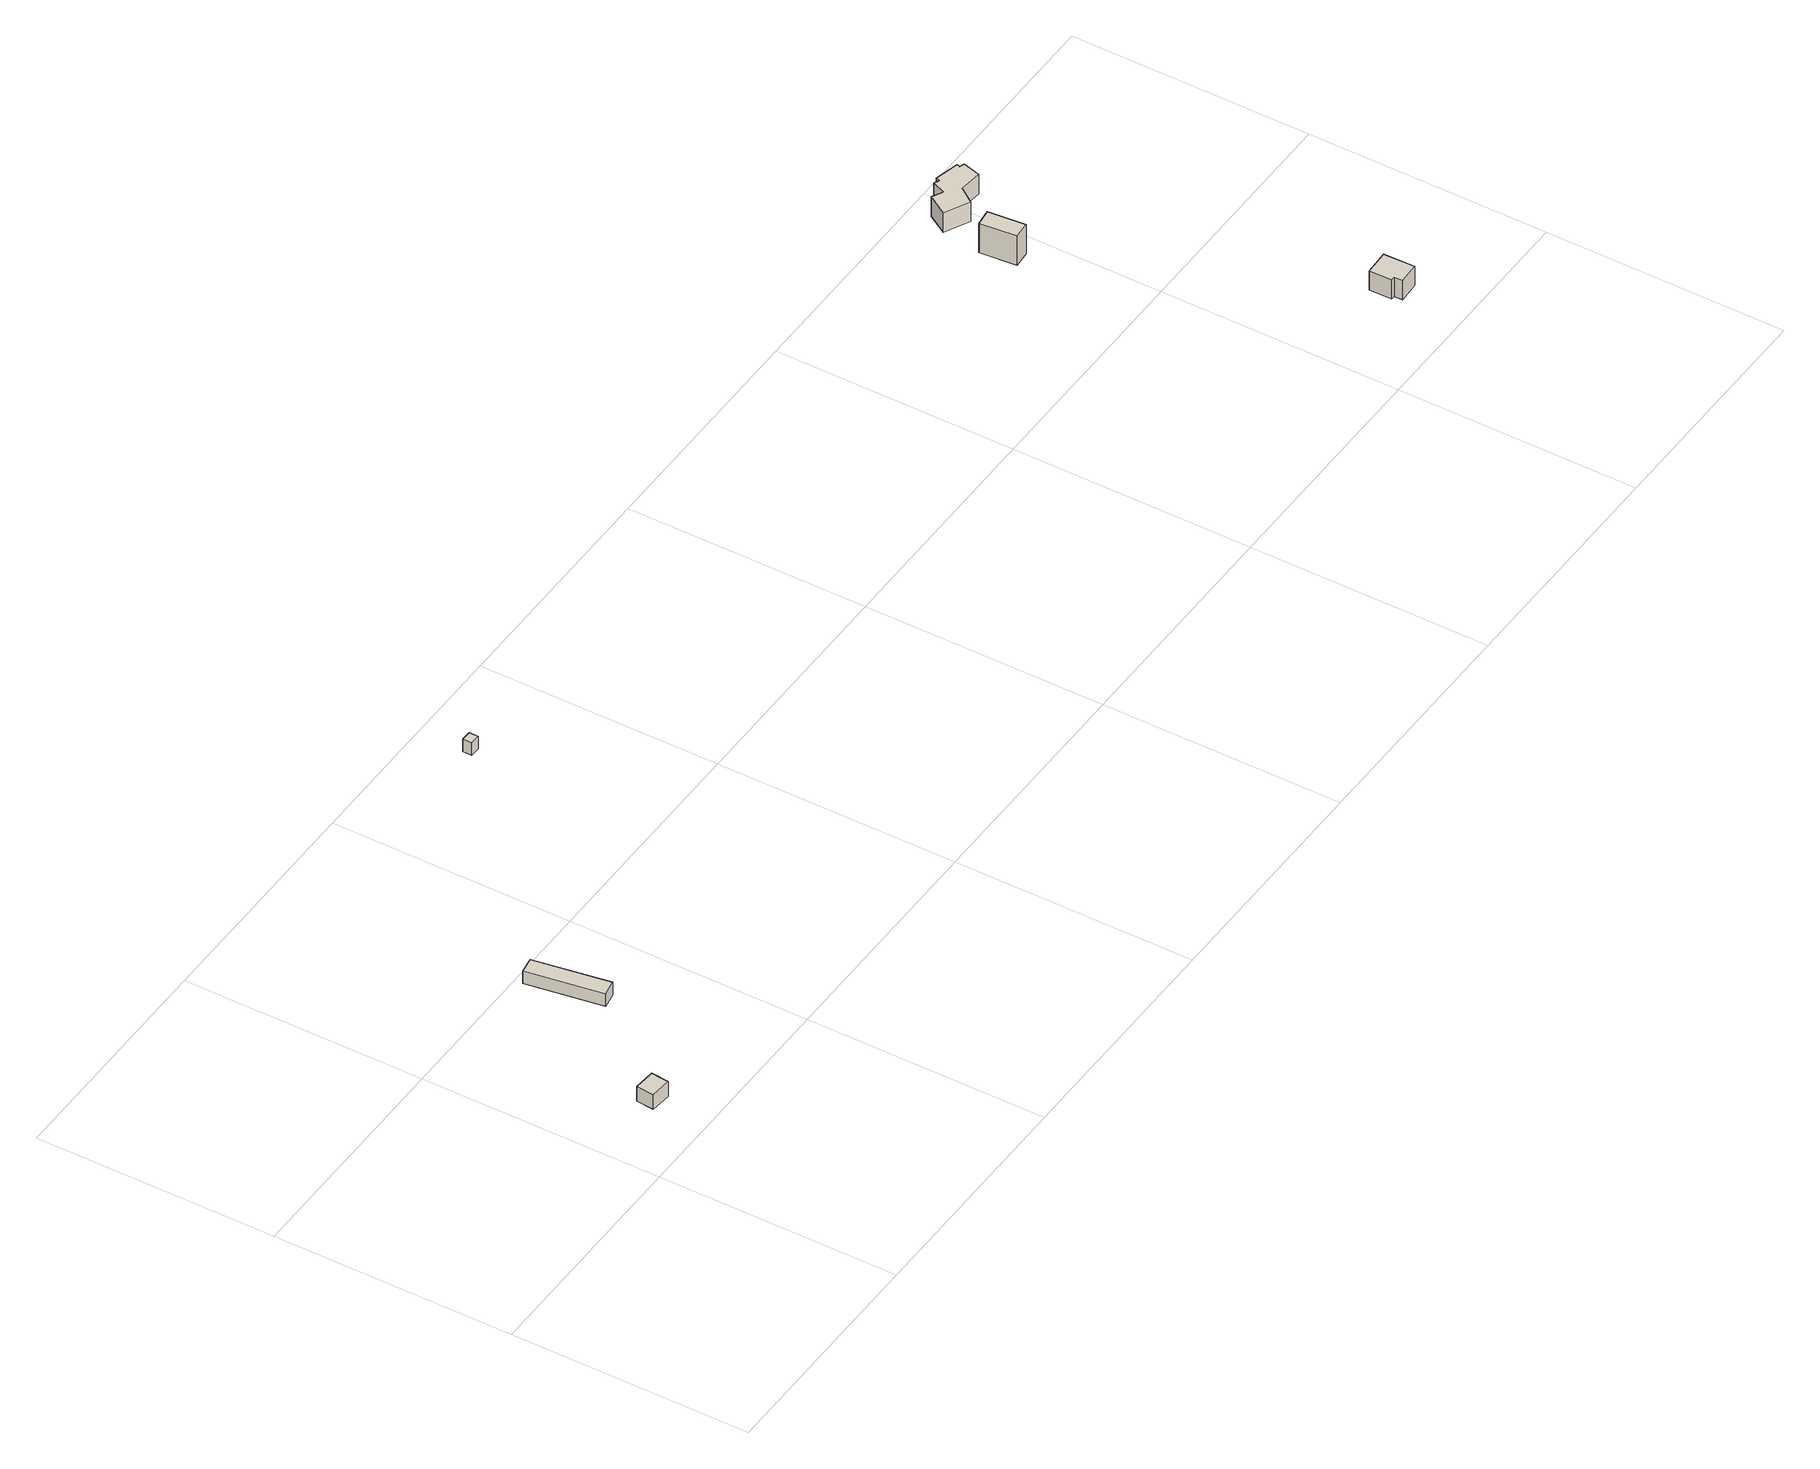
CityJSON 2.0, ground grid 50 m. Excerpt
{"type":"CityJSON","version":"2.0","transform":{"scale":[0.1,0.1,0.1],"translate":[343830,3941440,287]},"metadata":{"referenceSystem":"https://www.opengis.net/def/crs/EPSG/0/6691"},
"CityObjects":{
"building1":{"type":"Building","attributes":{"usage":"422","measuredHeight":4,"storeysAboveGround":1,"BuildingIDAttribute.prefecture":"14","BuildingIDAttribute.city":"14151","BuildingDetailAttribute.totalFloorArea":16.68,"BuildingDetailAttribute.buildingFootprintArea":16.68,"BuildingDetailAttribute.buildingStructureType":"601","BuildingDetailAttribute.buildingStructureOrgType":"1","BuildingDetailAttribute.orgUsage":"133","BuildingDetailAttribute.surveyYear":2015,"BuildingLandSlideRiskAttribute.description":"1","BuildingLandSlideRiskAttribute.areaType":"1"},"geometry":[{"type":"Solid","lod":"1","boundaries":[[[[0,1,2,3]],[[2,4,5,3]],[[1,6,4,2]],[[0,7,6,1]],[[3,5,7,0]],[[4,6,7,5]]]]}]},
"building2":{"type":"Building","attributes":{"BuildingIDAttribute.prefecture":"14","BuildingIDAttribute.city":"14151","BuildingDetailAttribute.surveyYear":2015},"geometry":[{"type":"Solid","lod":"1","boundaries":[[[[8,9,10,11]],[[10,12,13,11]],[[9,14,12,10]],[[8,15,14,9]],[[11,13,15,8]],[[12,14,15,13]]]]}]},
"building3":{"type":"Building","attributes":{"BuildingIDAttribute.prefecture":"14","BuildingIDAttribute.city":"14151","BuildingDetailAttribute.surveyYear":2015},"geometry":[{"type":"Solid","lod":"1","boundaries":[[[[16,17,18,19]],[[18,20,21,19]],[[17,22,20,18]],[[16,23,22,17]],[[19,21,23,16]],[[20,22,23,21]]]]}]},
"building4":{"type":"Building","attributes":{"usage":"422","measuredHeight":8,"storeysAboveGround":1,"BuildingIDAttribute.prefecture":"14","BuildingIDAttribute.city":"14151","BuildingDetailAttribute.totalFloorArea":22.81,"BuildingDetailAttribute.buildingFootprintArea":22.81,"BuildingDetailAttribute.buildingStructureType":"601","BuildingDetailAttribute.buildingStructureOrgType":"1","BuildingDetailAttribute.orgUsage":"138","BuildingDetailAttribute.surveyYear":2015,"BuildingLandSlideRiskAttribute.description":"1","BuildingLandSlideRiskAttribute.areaType":"1"},"geometry":[{"type":"Solid","lod":"1","boundaries":[[[[24,25,26,27]],[[26,28,29,27]],[[25,30,28,26]],[[24,31,30,25]],[[27,29,31,24]],[[28,30,31,29]]]]}]},
"building5":{"type":"Building","attributes":{"usage":"422","measuredHeight":8.1,"storeysAboveGround":1,"BuildingIDAttribute.prefecture":"14","BuildingIDAttribute.city":"14151","BuildingDetailAttribute.totalFloorArea":61.48,"BuildingDetailAttribute.buildingFootprintArea":61.48,"BuildingDetailAttribute.buildingStructureType":"601","BuildingDetailAttribute.buildingStructureOrgType":"1","BuildingDetailAttribute.orgUsage":"138","BuildingDetailAttribute.surveyYear":2015,"BuildingLandSlideRiskAttribute.description":"1","BuildingLandSlideRiskAttribute.areaType":"1"},"geometry":[{"type":"Solid","lod":"1","boundaries":[[[[32,33,34,35,36,37,38,39,40,41,42,43,44]],[[43,45,46,44]],[[42,47,45,43]],[[41,48,47,42]],[[40,49,48,41]],[[39,50,49,40]],[[38,51,50,39]],[[37,52,51,38]],[[36,53,52,37]],[[35,54,53,36]],[[34,55,54,35]],[[33,56,55,34]],[[32,57,56,33]],[[44,46,57,32]],[[45,47,48,49,50,51,52,53,54,55,56,57,46]]]]}]},
"building6":{"type":"Building","attributes":{"usage":"451","measuredHeight":4.7,"storeysAboveGround":1,"BuildingIDAttribute.prefecture":"14","BuildingIDAttribute.city":"14151","BuildingDetailAttribute.totalFloorArea":32.49,"BuildingDetailAttribute.buildingFootprintArea":32.49,"BuildingDetailAttribute.buildingStructureType":"601","BuildingDetailAttribute.buildingStructureOrgType":"1","BuildingDetailAttribute.orgUsage":"200","BuildingDetailAttribute.surveyYear":2015},"geometry":[{"type":"Solid","lod":"1","boundaries":[[[[58,59,60,61,62,63]],[[62,64,65,63]],[[61,66,64,62]],[[60,67,66,61]],[[59,68,67,60]],[[58,69,68,59]],[[63,65,69,58]],[[64,66,67,68,69,65]]]]}]}
},
"vertices":[
[50,46,164],[46,9,164],[2,13,164],[5,50,164],[2,13,199],[5,50,199],[46,9,199],[50,46,199],
[223,236,167],[190,230,167],[164,389,167],[197,394,167],[164,389,197],[197,394,197],[190,230,197],[223,236,197],
[663,813,162],[663,794,162],[642,794,162],[642,813,162],[642,794,192],[642,813,192],[663,794,192],[663,813,192],
[2234,718,201],[2269,722,201],[2276,645,201],[2241,642,201],[2276,645,271],[2241,642,271],[2269,722,271],[2234,718,271],
[2227,789,221],[2253,830,221],[2273,820,221],[2275,819,221],[2286,846,221],[2297,841,221],[2300,849,221],[2351,837,221],[2349,830,221],[2359,827,221],[2349,790,221],[2301,795,221],[2278,763,221],[2301,795,268],[2278,763,268],[2349,790,268],[2359,827,268],[2349,830,268],[2351,837,268],[2300,849,268],[2297,841,268],[2286,846,268],[2275,819,268],[2273,820,268],[2253,830,268],[2227,789,268],
[2755,124,9],[2711,122,9],[2710,140,9],[2702,140,9],[2701,187,9],[2753,189,9],[2701,187,55],[2753,189,55],[2702,140,55],[2710,140,55],[2711,122,55],[2755,124,55]
]}
